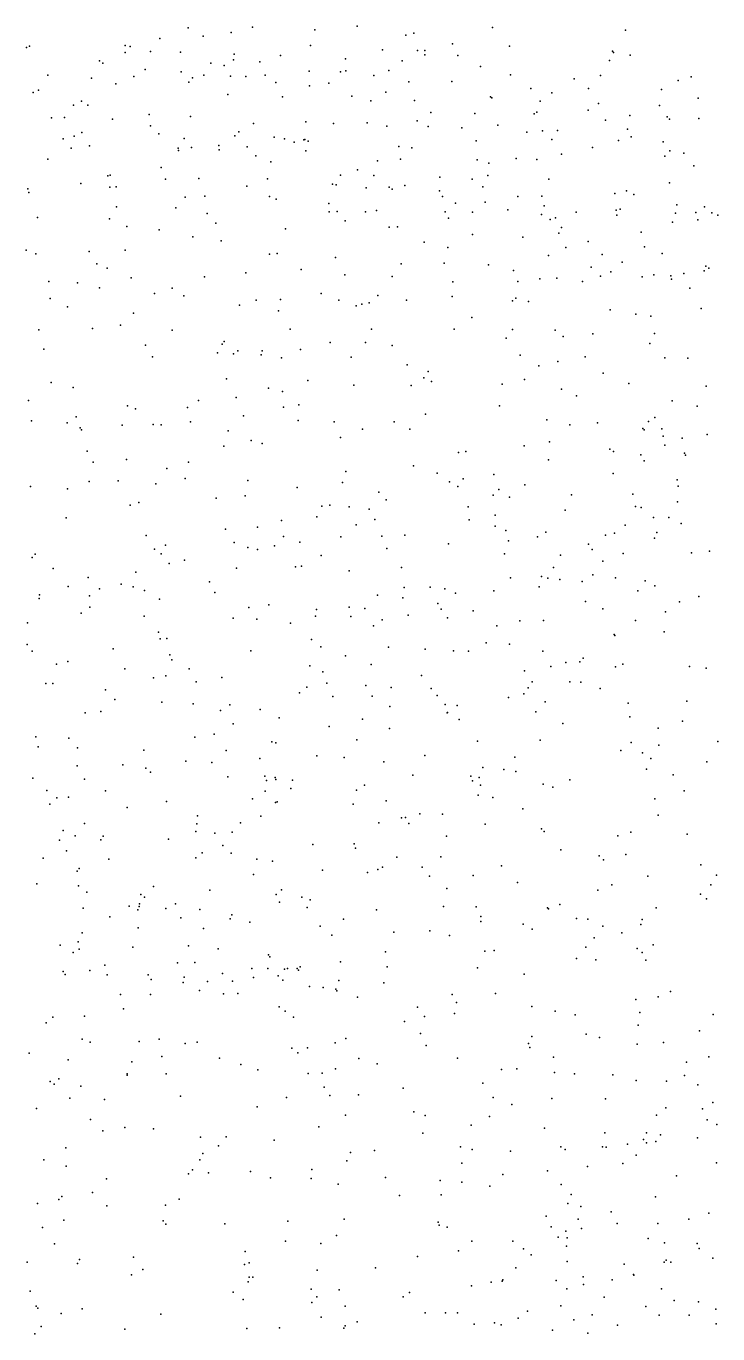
# Model space of a CAD drawing. Header units: metres. Extents: x -25 to 25, y -27.7 to 27.8.
# Drawn here: x -1.913 to -1.207, y -1.326 to 0.008 of the extents above; entities that cross this region are included whole.
import ezdxf

# ---------------------------------------------------------------- set-up
doc = ezdxf.new("R2010")
doc.units = ezdxf.units.M

msp = doc.modelspace()

# ---------------------------------------------------------------- linework, layer by layer
for p in [(-1.7478, 0.0065, -5.583), (-1.7037, 0.0016, -10.428), (-1.6819, 0.0071, -5.6726), (-1.6184, 0.0042, -9.3678), (-1.5751, 0.0081, -5.8499), (-1.5175, 0.0011, -11.9049), (-1.437, 0.0068, -10.2471), (-1.3012, 0.0041, 15.8879), (-1.9099, -0.0123, -5.4456), (-1.8122, -0.0118, -10.5203), (-1.8069, -0.0125, 14.1724), (-1.7768, -0.0046, 22.4774), (-1.7323, -0.002, -7.2201), (-1.6227, -0.0118, -6.3851), (-1.5255, -0.001, 16.1789), (-1.4777, -0.01, 8.8941), (-1.4197, -0.0122, 22.5937), (-1.913, -0.0137, -7.3415), (-1.8122, -0.0188, 4.3816), (-1.7861, -0.0177, -22.8676), (-1.7556, -0.0184, 14.5378), (-1.7016, -0.0261, 16.3026), (-1.7008, -0.0204, 14.6273), (-1.6534, -0.0218, 15.2439), (-1.587, -0.0252, -5.6831), (-1.5494, -0.016, 9.8146), (-1.5136, -0.0167, 22.5595), (-1.506, -0.0167, -6.1333), (-1.506, -0.0213, -5.8228), (-1.4724, -0.0219, -5.9871), (-1.3146, -0.0175, 9.6363), (-1.3136, -0.0189, -21.3418), (-1.2966, -0.0215, 15.1013), (-1.8382, -0.0274, -7.2165), (-1.8349, -0.0296, 14.3478), (-1.7916, -0.0363, 16.3467), (-1.7549, -0.0385, 8.8022), (-1.7245, -0.0297, -26.6049), (-1.711, -0.0319, -6.5962), (-1.6745, -0.0283, -5.5721), (-1.6242, -0.0379, -6.4739), (-1.5921, -0.0385, 14.7569), (-1.5868, -0.0376, 16.2428), (-1.5429, -0.0372, -9.3791), (-1.5291, -0.0272, 13.9121), (-1.4492, -0.033, -6.0566), (-1.3177, -0.0269, 22.6296), (-1.891, -0.0419, 8.806), (-1.8465, -0.045, -6.7822), (-1.8217, -0.0508, -11.5911), (-1.8031, -0.0432, 14.4458), (-1.7472, -0.0492, 13.4594), (-1.7434, -0.0445, -5.5097), (-1.7318, -0.0418, -9.4278), (-1.7044, -0.0429, 19.428), (-1.689, -0.0432, 28.5177), (-1.6692, -0.042, 22.4958), (-1.6582, -0.0495, -7.127), (-1.6238, -0.0529, -11.8311), (-1.6041, -0.0502, 13.9385), (-1.5583, -0.0423, -13.204), (-1.5226, -0.0487, -6.3308), (-1.4787, -0.0484, -7.0774), (-1.4187, -0.0415, 28.5341), (-1.3537, -0.0458, -9.3822), (-1.3269, -0.0423, -10.1917), (-1.2473, -0.0474, -10.1686), (-1.2341, -0.0435, -12.0714), (-1.9059, -0.0596, -11.4364), (-1.9006, -0.0571, -7.286), (-1.7074, -0.0617, -10.3916), (-1.6514, -0.064, 14.702), (-1.5807, -0.0632, -10.312), (-1.5459, -0.0592, -5.6237), (-1.4391, -0.0639, -6.2569), (-1.4378, -0.0649, 19.3088), (-1.398, -0.0555, -11.9909), (-1.3763, -0.0598, -6.0267), (-1.3391, -0.0556, -7.0206), (-1.2644, -0.0564, -7.0019), (-1.227, -0.0655, 22.7176), (-1.8649, -0.0726, -6.8528), (-1.8566, -0.0686, 19.4952), (-1.8503, -0.0725, 14.2527), (-1.5613, -0.0682, -6.4635), (-1.5167, -0.0677, 14.8365), (-1.3919, -0.0798, -5.7695), (-1.3884, -0.0683, -5.8604), (-1.3393, -0.0776, 28.537), (-1.3287, -0.0708, -27.3738), (-1.2666, -0.0729, 15.8899), (-1.8872, -0.0853, 16.3947), (-1.8741, -0.0852, -9.4823), (-1.8249, -0.0867, -5.3921), (-1.7875, -0.0822, -7.155), (-1.7453, -0.084, -11.7019), (-1.681, -0.0914, 13.9852), (-1.6277, -0.0897, 8.8078), (-1.5994, -0.0914, 13.9176), (-1.5651, -0.0907, -11.8953), (-1.514, -0.0886, -10.2701), (-1.5001, -0.0801, 13.8519), (-1.4551, -0.0809, -6.3406), (-1.4317, -0.0931, -10.228), (-1.3946, -0.0813, 16.0918), (-1.3217, -0.0878, 15.9843), (-1.2968, -0.0831, 13.6494), (-1.2588, -0.0846, 8.9911), (-1.2564, -0.0867, 15.153), (-1.2263, -0.0863, 15.8155), (-1.8642, -0.104, -11.5659), (-1.8565, -0.1004, -10.5051), (-1.7861, -0.0937, -13.1572), (-1.7778, -0.1017, -10.4296), (-1.7517, -0.1065, 14.0285), (-1.7001, -0.1039, 16.3418), (-1.696, -0.0996, 9.9101), (-1.6601, -0.1053, -21.4258), (-1.5449, -0.0941, -7.044), (-1.5028, -0.0944, 28.5383), (-1.4684, -0.0956, -11.9653), (-1.4019, -0.1, -7.0097), (-1.3861, -0.0987, 15.0839), (-1.3708, -0.0985, 8.9175), (-1.2992, -0.0971, -6.0856), (-1.2953, -0.1047, -5.8736), (-1.8754, -0.1068, 13.2028), (-1.8671, -0.1164, -6.9298), (-1.8486, -0.1141, 15.3883), (-1.7578, -0.1164, -5.3955), (-1.7577, -0.1187, 22.4654), (-1.7442, -0.1158, -6.8086), (-1.7165, -0.1137, -7.1034), (-1.7161, -0.1181, -9.4775), (-1.6875, -0.1149, -5.4387), (-1.6493, -0.1069, -26.9464), (-1.6394, -0.1102, -7.0819), (-1.6296, -0.1079, -5.4811), (-1.6288, -0.1077, -6.9808), (-1.6275, -0.1193, 4.9204), (-1.6251, -0.1093, -9.4343), (-1.5327, -0.1148, -6.5192), (-1.5193, -0.1162, -5.5246), (-1.4536, -0.109, 9.6134), (-1.3763, -0.1077, 22.6282), (-1.335, -0.1156, -6.9732), (-1.3084, -0.1087, -17.5329), (-1.2626, -0.1099, -5.9537), (-1.2558, -0.1191, -6.9547), (-1.891, -0.1275, 14.3586), (-1.6786, -0.1244, -6.9336), (-1.6632, -0.1303, -6.7339), (-1.5546, -0.1294, -9.4267), (-1.5309, -0.1275, 16.2411), (-1.4525, -0.1282, -6.4649), (-1.4407, -0.1318, 8.8746), (-1.4127, -0.1269, -9.409), (-1.3919, -0.1279, -5.6219), (-1.3665, -0.1224, -6.3363), (-1.261, -0.1246, -6.2114), (-1.2415, -0.1216, 13.5529), (-1.8299, -0.1446, -10.4521), (-1.8274, -0.1441, -9.519), (-1.7754, -0.1362, 4.8559), (-1.5921, -0.1441, 28.5408), (-1.5748, -0.1384, -6.6311), (-1.5581, -0.1444, -27.1537), (-1.4907, -0.146, 13.7816), (-1.4418, -0.1443, -5.5363), (-1.2313, -0.1344, 15.0229), (-1.9115, -0.1579, -5.2723), (-1.8573, -0.1526, -7.0333), (-1.8278, -0.1563, 14.0438), (-1.8212, -0.1559, 28.5658), (-1.771, -0.1481, -6.9032), (-1.7369, -0.1473, -6.9925), (-1.688, -0.1553, -5.3743), (-1.6669, -0.1478, 14.386), (-1.6004, -0.153, 14.789), (-1.5968, -0.154, 22.5242), (-1.5659, -0.1568, 14.2557), (-1.5426, -0.1562, -11.9377), (-1.5394, -0.1584, -5.4346), (-1.5266, -0.1544, -6.9785), (-1.4912, -0.1601, 22.5783), (-1.4579, -0.148, 13.7241), (-1.4468, -0.1559, 13.9024), (-1.3796, -0.1481, -6.4277), (-1.3001, -0.1599, -5.6333), (-1.2562, -0.1519, -5.7359), (-1.9104, -0.1617, 8.7809), (-1.7509, -0.1665, 14.6423), (-1.7306, -0.1653, -11.7664), (-1.6646, -0.1657, 8.7938), (-1.6579, -0.1685, -6.8769), (-1.6042, -0.1728, 16.2927), (-1.4881, -0.1659, 13.5626), (-1.4747, -0.1727, -6.9262), (-1.4444, -0.1716, -6.5659), (-1.411, -0.1658, 28.5509), (-1.3867, -0.1653, -12.0212), (-1.3121, -0.1626, -9.412), (-1.2926, -0.1637, 8.9599), (-1.821, -0.1764, 22.445), (-1.7605, -0.1772, 16.3883), (-1.7282, -0.1831, -9.5179), (-1.6039, -0.1815, -10.2818), (-1.5957, -0.181, -6.8257), (-1.5668, -0.1815, -6.8986), (-1.5554, -0.18, -6.7491), (-1.4853, -0.1815, -6.6432), (-1.4576, -0.1818, -5.4291), (-1.4213, -0.1794, 13.6858), (-1.387, -0.1841, -5.468), (-1.3841, -0.1751, -6.5194), (-1.3516, -0.1818, 13.6222), (-1.3107, -0.1797, 15.0909), (-1.3099, -0.1847, -6.486), (-1.3067, -0.1787, -6.9079), (-1.2503, -0.1828, 28.5458), (-1.2488, -0.1741, 15.1803), (-1.2294, -0.1821, 15.8363), (-1.2205, -0.1763, -6.3907), (-1.213, -0.1824, 15.2795), (-1.2069, -0.1848, 22.8121), (-1.9015, -0.1872, 14.7009), (-1.8281, -0.1885, 14.5673), (-1.8105, -0.1964, -10.3927), (-1.7774, -0.1999, -5.2865), (-1.7196, -0.1928, -10.3313), (-1.6484, -0.1988, 15.2593), (-1.5875, -0.1906, 19.5108), (-1.5424, -0.197, -5.3452), (-1.534, -0.1967, -9.4461), (-1.4821, -0.188, -11.9785), (-1.378, -0.1891, 22.6702), (-1.3726, -0.1874, 8.9064), (-1.3665, -0.1973, -6.585), (-1.2533, -0.1918, -5.5538), (-1.2272, -0.1894, -6.8875), (-1.7431, -0.207, 22.4698), (-1.7141, -0.211, 28.5432), (-1.5069, -0.2125, 14.8772), (-1.4574, -0.2044, -6.7411), (-1.4061, -0.2074, 16.1202), (-1.3692, -0.2031, 9.4564), (-1.3393, -0.2115, -5.406), (-1.2852, -0.2021, -5.4917), (-1.9132, -0.2205, 28.6022), (-1.9033, -0.2241, -11.6052), (-1.8487, -0.2218, 13.9748), (-1.8121, -0.2206, -11.6976), (-1.6647, -0.2247, -5.2786), (-1.6569, -0.224, -9.5046), (-1.4825, -0.2177, 15.1488), (-1.3798, -0.2258, 15.006), (-1.362, -0.2177, -6.7783), (-1.325, -0.225, -6.7033), (-1.2817, -0.2172, 4.9871), (-1.2638, -0.2239, -6.7947), (-1.8409, -0.2343, 9.999), (-1.8305, -0.239, 14.8285), (-1.6325, -0.2402, 13.8035), (-1.5974, -0.228, -11.917), (-1.5301, -0.2346, 13.7335), (-1.4862, -0.2338, -5.2966), (-1.441, -0.2356, 22.6389), (-1.3361, -0.2379, 16.0282), (-1.3045, -0.2328, -9.4179), (-1.2193, -0.2367, -6.6771), (-1.2162, -0.239, -5.449), (-1.8899, -0.2526, 16.4228), (-1.806, -0.2487, 8.7713), (-1.7311, -0.2477, -5.2298), (-1.6889, -0.2435, -11.8449), (-1.5878, -0.2457, 13.3057), (-1.5396, -0.2475, 22.5727), (-1.4775, -0.2529, -9.4445), (-1.4155, -0.2412, -21.2673), (-1.4112, -0.2524, -5.2902), (-1.3886, -0.2496, 19.4163), (-1.3713, -0.2491, -10.1791), (-1.345, -0.2526, 14.0475), (-1.3267, -0.2469, 13.5411), (-1.3161, -0.2426, 22.7428), (-1.2841, -0.2476, 15.944), (-1.2722, -0.2456, 19.2971), (-1.2548, -0.2466, 13.4681), (-1.2543, -0.2502, -10.1429), (-1.2415, -0.2442, -12.1068), (-1.2208, -0.2415, -13.6452), (-1.8608, -0.2539, -10.3918), (-1.8382, -0.259, -9.5607), (-1.7823, -0.2648, 14.6578), (-1.7641, -0.2593, 13.1263), (-1.6119, -0.2648, 28.5345), (-1.554, -0.2668, -17.3405), (-1.2355, -0.2594, 15.2253), (-1.8888, -0.2698, -5.1836), (-1.871, -0.2784, -11.6696), (-1.7521, -0.2672, 13.856), (-1.6953, -0.2766, -13.2864), (-1.6782, -0.2716, -10.2608), (-1.6536, -0.2709, 14.7516), (-1.5938, -0.2717, 8.7985), (-1.5762, -0.2774, -9.4917), (-1.5706, -0.2755, -17.0294), (-1.5629, -0.2742, 16.2829), (-1.5247, -0.2715, -5.2132), (-1.4782, -0.2678, 28.541), (-1.4165, -0.2722, 13.5977), (-1.4133, -0.2694, -12.0307), (-1.4001, -0.273, 14.3112), (-1.224, -0.2799, 15.8319), (-1.8037, -0.2847, 28.559), (-1.6556, -0.2823, -5.1871), (-1.4581, -0.2893, 13.3854), (-1.3169, -0.2814, 15.0793), (-1.2906, -0.2857, 15.142), (-1.2755, -0.2878, -5.2861), (-1.9001, -0.3017, 14.5511), (-1.8456, -0.3006, 12.9839), (-1.8167, -0.2972, 16.4181), (-1.7641, -0.3023, -10.2877), (-1.6435, -0.3012, 13.7414), (-1.5607, -0.301, -10.2034), (-1.4761, -0.301, 16.2053), (-1.4165, -0.3013, -9.4402), (-1.3731, -0.3021, -27.53), (-1.3346, -0.3058, -9.4276), (-1.2715, -0.3055, 28.5308), (-1.7912, -0.3176, -5.1288), (-1.7129, -0.3165, -22.7725), (-1.7111, -0.3138, 28.5333), (-1.6026, -0.3147, 9.4909), (-1.5668, -0.3147, -11.9581), (-1.5394, -0.3179, 14.8755), (-1.4231, -0.3104, 4.9806), (-1.3649, -0.3086, 28.5333), (-1.2765, -0.3159, 22.8424), (-1.8953, -0.3214, -21.3133), (-1.7843, -0.3295, 13.8006), (-1.7178, -0.3252, -11.8525), (-1.7014, -0.3262, 14.7628), (-1.6971, -0.3232, -5.1223), (-1.6733, -0.3273, 8.7849), (-1.6723, -0.3233, -27.1999), (-1.6524, -0.3304, -10.2199), (-1.6332, -0.3219, -11.9133), (-1.5814, -0.3297, -5.1143), (-1.4087, -0.3278, 13.5343), (-1.3424, -0.3293, 16.0373), (-1.2611, -0.3303, -10.1157), (-1.2375, -0.3306, 8.994), (-1.5243, -0.3376, -13.4349), (-1.5026, -0.3443, 22.6283), (-1.3896, -0.3384, 8.8935), (-1.3702, -0.334, -5.1594), (-1.324, -0.346, 13.4712), (-1.8878, -0.3555, 22.4681), (-1.7085, -0.3519, 14.9579), (-1.6256, -0.3534, 16.3166), (-1.5785, -0.3583, 8.8085), (-1.5201, -0.3585, 19.6038), (-1.507, -0.3509, -9.4904), (-1.4994, -0.3544, 13.5839), (-1.4271, -0.3573, 14.9978), (-1.4045, -0.3524, -12.057), (-1.2979, -0.3567, -5.1538), (-1.2188, -0.3594, 13.9898), (-1.8651, -0.3608, 28.5764), (-1.6986, -0.3707, 13.6998), (-1.6658, -0.3613, 22.5335), (-1.6515, -0.3646, -5.0715), (-1.3665, -0.3622, -10.1341), (-1.3513, -0.3693, 22.7774), (-1.9108, -0.3738, -10.3508), (-1.8096, -0.3793, 9.9171), (-1.8014, -0.3825, 15.0898), (-1.7483, -0.3812, -10.2301), (-1.7372, -0.3739, -5.0649), (-1.6504, -0.3807, 4.9557), (-1.6347, -0.3784, 15.1921), (-1.43, -0.3793, 16.1385), (-1.2535, -0.3741, -9.4257), (-1.228, -0.3796, 15.3582), (-1.9078, -0.3947, -5.0644), (-1.8713, -0.3967, 16.4078), (-1.8622, -0.3905, 10.0748), (-1.815, -0.399, 22.5029), (-1.7834, -0.3985, 13.7155), (-1.7752, -0.3986, 15.2921), (-1.7454, -0.3956, 16.3851), (-1.6914, -0.3896, 19.7108), (-1.6355, -0.3944, 28.5178), (-1.5986, -0.3957, 14.8641), (-1.5375, -0.3957, -16.8248), (-1.5054, -0.3879, -5.0389), (-1.3814, -0.3935, 15.0809), (-1.3581, -0.3986, -5.0637), (-1.3297, -0.3967, 14.4993), (-1.2777, -0.3952, 15.2422), (-1.2713, -0.3913, 19.4125), (-1.8579, -0.4019, 10.3046), (-1.8567, -0.4037, -9.5946), (-1.7069, -0.4048, 8.7898), (-1.5922, -0.4117, -11.9575), (-1.5697, -0.4032, -9.521), (-1.5214, -0.4033, 14.9374), (-1.2836, -0.4026, 14.3505), (-1.2823, -0.404, 15.8871), (-1.264, -0.4027, -5.1105), (-1.2626, -0.4103, -12.1347), (-1.2432, -0.4123, 15.7673), (-1.2179, -0.4087, 15.4692), (-1.8509, -0.4257, -11.7767), (-1.7112, -0.4206, -11.8784), (-1.6835, -0.4149, -5.0144), (-1.6723, -0.4179, -9.5578), (-1.4644, -0.4259, 28.5067), (-1.4048, -0.4203, -5.0159), (-1.3789, -0.4161, -9.4447), (-1.3171, -0.4236, 13.436), (-1.3134, -0.4258, 8.9727), (-1.261, -0.4196, 13.4792), (-1.8449, -0.4369, 12.811), (-1.8108, -0.434, 14.7179), (-1.7475, -0.4368, 13.6367), (-1.4716, -0.4271, -9.4806), (-1.3798, -0.4343, 28.4986), (-1.2857, -0.4292, -10.0831), (-1.2822, -0.4355, -5.0462), (-1.2408, -0.4278, -14.3623), (-1.2401, -0.4298, 9.1981), (-1.7696, -0.4433, -4.9984), (-1.7508, -0.4534, -9.5848), (-1.5868, -0.4463, 13.5508), (-1.5178, -0.4405, -12.009), (-1.4936, -0.4481, 13.4823), (-1.4356, -0.4495, 9.3202), (-1.3138, -0.4483, -14.0956), (-1.9089, -0.4616, -9.5998), (-1.8709, -0.4639, -5.0178), (-1.8488, -0.4566, -10.2767), (-1.8193, -0.4559, 8.7899), (-1.7808, -0.4589, -11.8444), (-1.6869, -0.4556, 28.4866), (-1.6366, -0.4627, 22.6048), (-1.5903, -0.4577, 16.2715), (-1.4808, -0.4568, -4.9364), (-1.4723, -0.4618, 22.7189), (-1.4668, -0.4539, 8.8767), (-1.4305, -0.4646, 15.0637), (-1.404, -0.46, -4.9507), (-1.2484, -0.4548, 28.4822), (-1.2476, -0.4613, 13.395), (-1.7983, -0.478, 13.5826), (-1.719, -0.4736, -10.1928), (-1.6895, -0.4711, 9.8469), (-1.5531, -0.4676, -4.9196), (-1.5457, -0.4753, 8.8402), (-1.4364, -0.4705, -10.1193), (-1.4197, -0.4727, 22.7668), (-1.3565, -0.4703, 15.1635), (-1.2938, -0.4694, -4.9797), (-1.2482, -0.4774, -10.0265), (-1.8724, -0.4936, 28.5291), (-1.8071, -0.4808, 16.3815), (-1.6165, -0.4928, -9.5394), (-1.6112, -0.4817, -27.3789), (-1.603, -0.4806, 9.5863), (-1.5832, -0.4825, -11.972), (-1.5631, -0.4847, 14.9335), (-1.462, -0.4826, -12.0435), (-1.4343, -0.4911, 16.1164), (-1.3629, -0.4859, 16.0034), (-1.291, -0.482, 22.6495), (-1.2851, -0.483, 15.8348), (-1.2727, -0.4934, 14.6398), (-1.257, -0.4934, 15.4017), (-1.7096, -0.5051, 10.8612), (-1.6771, -0.5031, 10.352), (-1.6526, -0.4965, -4.9062), (-1.5762, -0.5009, -10.1444), (-1.5572, -0.4952, 22.6768), (-1.461, -0.4958, -16.5959), (-1.4342, -0.5023, 5.0226), (-1.4235, -0.5067, 22.8137), (-1.3017, -0.501, -9.4219), (-1.2442, -0.4994, 15.6605), (-1.7906, -0.5116, 28.4977), (-1.7007, -0.5189, -11.9144), (-1.6505, -0.5128, -10.1627), (-1.6339, -0.5186, 28.4516), (-1.5918, -0.5129, 13.4671), (-1.55, -0.5122, 22.8478), (-1.5266, -0.5115, 13.1366), (-1.4821, -0.5201, -9.4855), (-1.4208, -0.5173, -4.8807), (-1.3909, -0.5131, -12.0902), (-1.3824, -0.5082, -20.9026), (-1.339, -0.5204, -4.891), (-1.3216, -0.5114, -12.1315), (-1.3124, -0.5094, 14.9933), (-1.2716, -0.5145, -4.9294), (-1.2691, -0.5087, 23.0399), (-1.9041, -0.5306, -4.9755), (-1.782, -0.5258, -4.9129), (-1.7754, -0.5304, 13.4994), (-1.7708, -0.5215, -9.5876), (-1.6867, -0.5238, -22.6854), (-1.677, -0.5261, -9.5609), (-1.6595, -0.5223, 10.1956), (-1.6118, -0.5321, -4.8598), (-1.545, -0.5249, 22.6502), (-1.4248, -0.5303, 15.1179), (-1.3676, -0.5317, -9.439), (-1.3352, -0.5261, 15.2556), (-1.3036, -0.5299, 23.0342), (-1.2337, -0.5294, 9.0591), (-1.2156, -0.5276, -12.1637), (-1.907, -0.5341, 22.6717), (-1.8856, -0.5452, 14.705), (-1.7673, -0.5401, -11.8815), (-1.7514, -0.5368, 11.0142), (-1.6985, -0.5451, 22.9323), (-1.638, -0.5436, 22.6521), (-1.6319, -0.5431, 9.9986), (-1.5299, -0.5444, -12.0156), (-1.3746, -0.5443, 22.9112), (-1.3243, -0.5379, -27.6648), (-1.8498, -0.5547, -9.5946), (-1.8012, -0.549, 22.5988), (-1.7259, -0.5589, -10.1675), (-1.5832, -0.5478, 5.0011), (-1.4187, -0.555, 16.0514), (-1.3871, -0.5534, 19.638), (-1.3804, -0.5553, 13.2164), (-1.3683, -0.5565, 28.4331), (-1.3455, -0.5585, -10.045), (-1.3346, -0.5519, 13.3998), (-1.3114, -0.5548, 15.7903), (-1.281, -0.5581, 9.0507), (-1.8995, -0.5721, -10.2751), (-1.8704, -0.5637, 13.4748), (-1.8486, -0.5734, -4.9005), (-1.8383, -0.5662, 8.8299), (-1.8161, -0.5613, -10.2202), (-1.804, -0.5641, 14.7845), (-1.7925, -0.5679, 22.5709), (-1.7206, -0.5699, -4.8428), (-1.5544, -0.5726, 16.1887), (-1.5273, -0.5646, 23.0541), (-1.5005, -0.5645, 22.777), (-1.4857, -0.5661, -4.8163), (-1.4749, -0.5706, 8.932), (-1.4355, -0.568, -10.0878), (-1.3893, -0.5642, 15.9727), (-1.2886, -0.5682, 15.5336), (-1.2714, -0.5632, 19.5262), (-1.2263, -0.5738, 5.101), (-1.8999, -0.5761, 22.3809), (-1.8482, -0.5849, 28.4813), (-1.777, -0.5767, 16.3296), (-1.6859, -0.5853, -11.942), (-1.6655, -0.5824, 16.261), (-1.6167, -0.5871, 8.8743), (-1.5833, -0.5848, -9.5286), (-1.5675, -0.5861, 14.987), (-1.5286, -0.5754, -10.111), (-1.4929, -0.581, -14.2774), (-1.4893, -0.587, 13.4311), (-1.3421, -0.5791, -4.8267), (-1.3242, -0.5865, -12.1403), (-1.2462, -0.5793, 28.4144), (-1.8569, -0.591, 12.5497), (-1.7927, -0.5939, -4.8526), (-1.7017, -0.5962, 14.8778), (-1.6776, -0.5969, -9.5586), (-1.6177, -0.5939, -10.131), (-1.5816, -0.5942, 10.6667), (-1.5498, -0.5978, -13.9785), (-1.5231, -0.5929, 28.4163), (-1.483, -0.5958, -12.0461), (-1.4568, -0.5887, 9.4373), (-1.4091, -0.5989, -9.4475), (-1.3849, -0.5983, -12.1042), (-1.291, -0.5986, -9.9861), (-1.2602, -0.5896, 23.1546), (-1.9119, -0.6007, 22.6094), (-1.778, -0.6104, 28.4354), (-1.6431, -0.6011, -4.8021), (-1.5586, -0.6038, -4.7827), (-1.4326, -0.604, 15.1736), (-1.3127, -0.6127, 15.6215), (-1.312, -0.6138, 9.1776), (-1.2618, -0.61, -4.8434), (-1.9121, -0.6228, -9.5926), (-1.8243, -0.6272, -11.8528), (-1.7765, -0.6171, 22.6532), (-1.7696, -0.6169, 22.2879), (-1.6219, -0.6178, 19.8507), (-1.6122, -0.6254, -11.9784), (-1.5431, -0.6258, 8.9286), (-1.4434, -0.6213, 10.3926), (-1.4196, -0.6226, -4.7837), (-1.9069, -0.6297, -11.7926), (-1.8707, -0.6404, -4.8662), (-1.7666, -0.6336, -20.9167), (-1.7646, -0.6384, -10.1734), (-1.6837, -0.6293, 22.6891), (-1.587, -0.6346, 13.0152), (-1.5056, -0.6278, 15.1008), (-1.4767, -0.6295, 16.0582), (-1.4614, -0.6298, -22.6434), (-1.3857, -0.6298, 22.3046), (-1.3445, -0.637, 15.7233), (-1.8822, -0.6429, 16.3091), (-1.8125, -0.6477, 11.1937), (-1.7467, -0.6477, -9.5741), (-1.6235, -0.6447, 22.75), (-1.6102, -0.6508, -9.5227), (-1.5609, -0.6434, 13.4128), (-1.4044, -0.6499, 15.8968), (-1.3776, -0.6454, 9.8241), (-1.3622, -0.6414, 23.0439), (-1.3478, -0.6406, 10.1869), (-1.3113, -0.6457, -4.7911), (-1.3038, -0.6431, -9.4013), (-1.236, -0.6453, 23.233), (-1.219, -0.6472, -9.3686), (-1.8932, -0.6628, -10.2628), (-1.8859, -0.6627, 21.847), (-1.7833, -0.6571, 4.9921), (-1.7706, -0.6548, 14.8538), (-1.7397, -0.6609, 28.3705), (-1.7135, -0.6566, 16.2412), (-1.6266, -0.6665, 8.9297), (-1.6061, -0.6624, 16.1544), (-1.5662, -0.6647, 10.8092), (-1.5406, -0.6668, 28.3495), (-1.5095, -0.6547, 22.8689), (-1.4006, -0.6672, -10.0432), (-1.3965, -0.661, 9.0526), (-1.358, -0.6611, 15.4205), (-1.3468, -0.6613, 15.5534), (-1.8321, -0.6691, 22.693), (-1.8226, -0.6789, 23.3146), (-1.634, -0.6721, -10.1293), (-1.6002, -0.6759, 15.0212), (-1.5598, -0.6758, -17.1042), (-1.4995, -0.6678, 23.2749), (-1.4936, -0.6749, -9.4704), (-1.4208, -0.6769, 28.3425), (-1.4051, -0.6731, 15.3187), (-1.327, -0.6679, 23.1463), (-1.8529, -0.6927, 20.1449), (-1.8368, -0.6912, 8.9059), (-1.7745, -0.6819, -13.8489), (-1.7425, -0.6835, 12.694), (-1.7146, -0.6904, 22.7446), (-1.7053, -0.6844, -4.7656), (-1.6744, -0.6892, 12.8607), (-1.5417, -0.6862, 16.0872), (-1.4852, -0.684, 13.4042), (-1.4833, -0.6926, -10.0828), (-1.4828, -0.6924, 15.9893), (-1.4732, -0.6853, -27.5729), (-1.3929, -0.6917, 15.808), (-1.3833, -0.6816, -12.1037), (-1.2986, -0.6827, -12.1479), (-1.2387, -0.6808, 28.3283), (-1.7019, -0.7038, 13.3683), (-1.6549, -0.6977, 22.0836), (-1.6038, -0.7066, -16.3982), (-1.5699, -0.6991, -10.1091), (-1.471, -0.6995, -4.7266), (-1.3653, -0.7037, -9.4138), (-1.2969, -0.6968, 9.5443), (-1.2429, -0.7011, 22.2123), (-1.9034, -0.7172, 28.3778), (-1.8695, -0.7186, 14.8147), (-1.7411, -0.7174, -10.1535), (-1.7213, -0.7145, -11.9267), (-1.5754, -0.7202, 22.8928), (-1.5422, -0.7086, 15.1256), (-1.3884, -0.7205, 15.4795), (-1.2678, -0.7083, 10.3966), (-1.9009, -0.7274, 10.268), (-1.8608, -0.7284, 12.4113), (-1.793, -0.7307, 28.3085), (-1.709, -0.731, 14.9467), (-1.6622, -0.7223, -14.3257), (-1.6582, -0.7232, 28.2579), (-1.4522, -0.7216, 10.6754), (-1.3061, -0.7312, 9.1671), (-1.2954, -0.7228, -4.7517), (-1.2837, -0.7335, 19.6225), (-1.2672, -0.7258, 9.2916), (-1.207, -0.722, -9.3357), (-1.8612, -0.7468, -10.2343), (-1.8144, -0.7456, -9.5621), (-1.7502, -0.7419, 8.9396), (-1.7237, -0.7433, -22.6478), (-1.6746, -0.7394, 11.0854), (-1.6163, -0.7367, 8.9883), (-1.5884, -0.7384, -11.9888), (-1.5479, -0.7427, -9.4797), (-1.506, -0.7362, -12.0296), (-1.4143, -0.7378, 13.1311), (-1.2753, -0.7394, -9.9257), (-1.218, -0.7426, -9.8705), (-1.9064, -0.7594, 10.1628), (-1.8536, -0.7602, 22.7892), (-1.7909, -0.7491, 13.3305), (-1.7863, -0.7532, -11.8862), (-1.7073, -0.7579, 20.0984), (-1.6695, -0.7572, -16.7223), (-1.659, -0.7588, -4.7082), (-1.5182, -0.7563, -4.6797), (-1.4593, -0.7573, 22.0351), (-1.4507, -0.7588, 15.3682), (-1.4468, -0.7484, -10.0481), (-1.4255, -0.7505, -17.2561), (-1.4131, -0.7526, 15.6857), (-1.2797, -0.7503, 23.2625), (-1.2527, -0.7558, 23.3316), (-1.8922, -0.7719, 10.3397), (-1.832, -0.7723, 21.6384), (-1.6691, -0.7726, 5.0534), (-1.6677, -0.7617, -9.5219), (-1.6582, -0.7607, 22.8679), (-1.6429, -0.7699, 21.873), (-1.6411, -0.7612, 16.0998), (-1.576, -0.7717, -10.1038), (-1.5677, -0.7665, 23.4058), (-1.4573, -0.7622, 28.2406), (-1.4493, -0.7665, 23.0698), (-1.3852, -0.7656, -10.0034), (-1.3755, -0.7686, 13.3944), (-1.3582, -0.761, -4.7078), (-1.2413, -0.7723, -4.7508), (-1.889, -0.7858, -9.5603), (-1.8817, -0.7795, -14.0485), (-1.87, -0.7788, 13.2891), (-1.7698, -0.7831, 22.8476), (-1.6822, -0.7803, 28.1713), (-1.6587, -0.784, -11.9575), (-1.6569, -0.7836, 13.3787), (-1.5793, -0.7859, 9.0625), (-1.5455, -0.7825, -14.5155), (-1.4517, -0.7768, 15.7606), (-1.4367, -0.7791, 15.5456), (-1.2711, -0.7803, 9.2344), (-1.8099, -0.7893, 14.915), (-1.7382, -0.7979, -4.703), (-1.6734, -0.798, 21.6829), (-1.53, -0.7997, 15.2751), (-1.5257, -0.7995, 28.1777), (-1.5111, -0.7956, 9.1118), (-1.4881, -0.796, 15.8465), (-1.4059, -0.7907, 9.1754), (-1.2679, -0.7972, 28.2206), (-1.8753, -0.8127, 10.0346), (-1.8535, -0.8056, 20.4167), (-1.74, -0.8139, -9.5386), (-1.7388, -0.8059, 14.9873), (-1.6942, -0.805, -20.6986), (-1.5532, -0.8049, 12.9819), (-1.5226, -0.8055, -12.0188), (-1.4444, -0.8062, -12.0631), (-1.3869, -0.8109, 23.1956), (-1.3842, -0.8138, -16.3129), (-1.8791, -0.8226, 16.1523), (-1.8633, -0.8183, 5.0227), (-1.837, -0.8224, -10.2095), (-1.8344, -0.8185, 28.1588), (-1.7679, -0.8215, 16.1276), (-1.7205, -0.8154, 20.2692), (-1.7028, -0.8145, 9.0449), (-1.6203, -0.8269, 22.9873), (-1.5781, -0.8264, 13.401), (-1.484, -0.8184, 15.4267), (-1.3089, -0.8183, 21.9759), (-1.2956, -0.8145, -4.6994), (-1.2384, -0.8164, -9.868), (-1.8721, -0.8336, 9.0667), (-1.74, -0.8406, 13.3635), (-1.7334, -0.8355, -10.1385), (-1.7124, -0.8282, -11.9286), (-1.7037, -0.8358, 21.528), (-1.5768, -0.8307, -9.4675), (-1.5347, -0.8401, 23.0783), (-1.4899, -0.8395, 15.6342), (-1.3672, -0.8326, -4.6722), (-1.328, -0.8387, 23.2827), (-1.3009, -0.8373, -12.1369), (-1.8959, -0.8409, -14.2538), (-1.8589, -0.8515, 11.3363), (-1.8287, -0.8419, 10.1808), (-1.6777, -0.8421, 16.0271), (-1.6618, -0.8441, 23.5136), (-1.6105, -0.8532, -4.6571), (-1.5541, -0.8525, 15.8568), (-1.5493, -0.85, 15.3516), (-1.5089, -0.8501, 9.1828), (-1.4278, -0.8487, 9.2394), (-1.3236, -0.8425, 28.175), (-1.2244, -0.8479, 9.3385), (-1.9024, -0.8673, 28.084), (-1.8612, -0.8544, -4.7549), (-1.6809, -0.8575, 9.1213), (-1.5645, -0.8557, -10.0853), (-1.5014, -0.8593, 28.1181), (-1.4566, -0.8588, 13.4137), (-1.4114, -0.8658, -9.3986), (-1.2783, -0.8594, -22.3309), (-1.2082, -0.8583, 28.169), (-1.8598, -0.8692, -9.5304), (-1.8511, -0.8755, -11.8248), (-1.7961, -0.878, 20.5771), (-1.783, -0.87, -9.5242), (-1.7256, -0.8736, 28.0444), (-1.6579, -0.8779, -10.1099), (-1.6526, -0.8733, 15.1974), (-1.6318, -0.8806, 15.8956), (-1.4837, -0.8718, -12.0234), (-1.3294, -0.8737, 9.3528), (-1.3153, -0.8683, 19.7363), (-1.2246, -0.8776, -20.7042), (-1.214, -0.8681, 13.3056), (-1.8551, -0.8919, -10.2121), (-1.8081, -0.89, -4.72), (-1.7992, -0.8938, 13.3312), (-1.7977, -0.8902, 10.0036), (-1.7974, -0.8877, 15.0311), (-1.7922, -0.8809, 9.1389), (-1.7706, -0.8922, 16.0329), (-1.7608, -0.8876, -16.5615), (-1.7359, -0.8935, 15.1166), (-1.6545, -0.886, 23.039), (-1.6261, -0.8912, -9.4656), (-1.6233, -0.8835, 15.282), (-1.5554, -0.8936, 15.5497), (-1.4871, -0.8902, 23.1812), (-1.4536, -0.8907, 19.938), (-1.3807, -0.8918, -9.9734), (-1.3798, -0.8927, -12.0801), (-1.3681, -0.8884, 13.4174), (-1.2698, -0.8916, -9.8886), (-1.2184, -0.8824, -4.7242), (-1.8276, -0.901, 9.8665), (-1.7552, -0.9017, 10.2222), (-1.705, -0.903, -4.6683), (-1.7031, -0.8988, 12.5979), (-1.6847, -0.9063, 9.2007), (-1.589, -0.9033, 15.713), (-1.4489, -0.9004, -10.0124), (-1.4488, -0.9055, 23.5118), (-1.3513, -0.9026, -4.6571), (-1.3396, -0.9033, 21.6607), (-1.2841, -0.9034, -14.8018), (-1.8559, -0.917, 23.0039), (-1.7987, -0.9119, 10.3585), (-1.7321, -0.9128, 10.0668), (-1.613, -0.9103, -11.9619), (-1.6012, -0.9195, 9.3047), (-1.5377, -0.9165, -9.4346), (-1.501, -0.9152, 10.9657), (-1.4809, -0.92, 9.3772), (-1.4058, -0.9084, 23.2649), (-1.3965, -0.9135, 9.3935), (-1.3245, -0.9105, 10.7718), (-1.3051, -0.9172, -27.6863), (-1.2856, -0.9085, 13.4103), (-1.8786, -0.9298, 14.9977), (-1.86, -0.9262, 27.9501), (-1.8592, -0.9338, 9.3038), (-1.8043, -0.9319, 9.7518), (-1.7475, -0.9305, 15.9324), (-1.7171, -0.9335, 9.2981), (-1.3417, -0.9317, -9.3493), (-1.3331, -0.9224, 13.1894), (-1.2893, -0.9331, 9.4598), (-1.273, -0.9295, -9.3157), (-1.8651, -0.9372, 15.9854), (-1.7408, -0.9473, 15.1899), (-1.6657, -0.9397, 15.7667), (-1.6644, -0.9415, 23.1126), (-1.5922, -0.9468, 27.9751), (-1.5464, -0.9364, -4.6219), (-1.4447, -0.936, 5.1605), (-1.4352, -0.9351, 28.0663), (-1.3512, -0.9433, 23.3395), (-1.3316, -0.9447, 28.0824), (-1.2842, -0.9374, 3.2047), (-1.2805, -0.9451, 3.0436), (-1.8755, -0.9566, 23.669), (-1.8735, -0.9597, 23.0767), (-1.8483, -0.9557, 9.5136), (-1.833, -0.9501, 21.2986), (-1.8303, -0.96, 9.4232), (-1.7887, -0.9599, 9.5767), (-1.7587, -0.9479, -4.673), (-1.7127, -0.9586, 9.4036), (-1.6828, -0.9534, 9.8361), (-1.6665, -0.9537, -22.5508), (-1.6493, -0.9543, -4.6425), (-1.6465, -0.9536, 12.7689), (-1.6364, -0.9537, 15.579), (-1.6352, -0.9552, 20.541), (-1.6335, -0.9518, 5.1331), (-1.5447, -0.9517, 13.4263), (-1.4523, -0.9528, 9.5051), (-1.4048, -0.9595, -9.3713), (-1.7856, -0.9647, -10.1517), (-1.753, -0.9679, -14.4588), (-1.7519, -0.9624, 23.1064), (-1.7281, -0.9668, 9.6644), (-1.7026, -0.9665, -9.4692), (-1.6812, -0.9627, 27.91), (-1.6559, -0.9612, -11.9293), (-1.6511, -0.9656, 9.469), (-1.6237, -0.972, 13.4063), (-1.6098, -0.9728, -9.4392), (-1.5939, -0.9659, 23.1976), (-1.548, -0.9683, 12.972), (-1.8169, -0.9802, 15.8827), (-1.7862, -0.9802, -9.4851), (-1.7363, -0.976, 15.8138), (-1.7118, -0.9794, -10.1092), (-1.6971, -0.979, 10.1284), (-1.5971, -0.9747, 9.5394), (-1.5958, -0.9765, 21.2858), (-1.5748, -0.9828, 9.6274), (-1.4783, -0.9802, -9.9984), (-1.434, -0.9792, -4.6243), (-1.2908, -0.9853, -4.6575), (-1.2679, -0.9826, -9.8733), (-1.2554, -0.9771, 2.7897), (-1.8139, -0.9947, 13.3288), (-1.6549, -0.9926, 9.7365), (-1.6488, -0.9971, 10.0181), (-1.5135, -0.9931, -11.9935), (-1.4757, -0.9996, 27.9923), (-1.4737, -0.9884, 9.6056), (-1.3968, -0.9924, 13.4308), (-1.3729, -0.997, 21.3761), (-1.2866, -0.9985, -16.1709), (-1.2116, -1.0004, 23.4516), (-1.8926, -1.0089, -4.7412), (-1.8861, -1.0031, 11.4132), (-1.8535, -1.0021, 10.4832), (-1.6401, -1.0031, -10.0752), (-1.5268, -1.0076, 9.7042), (-1.5065, -1.0026, 23.2662), (-1.3525, -1.001, -20.5817), (-1.2884, -1.0113, 13.424), (-1.856, -1.0257, 15.8065), (-1.7775, -1.0256, 20.8118), (-1.5866, -1.0249, -17.0591), (-1.5106, -1.0198, -4.6061), (-1.3967, -1.0228, 23.6062), (-1.3415, -1.0207, 28.0317), (-1.3277, -1.0241, -17.2408), (-1.2255, -1.0172, 5.8063), (-1.9101, -1.0398, 15.157), (-1.8478, -1.0288, -11.7941), (-1.7977, -1.028, 15.7277), (-1.7507, -1.03, 27.8283), (-1.7385, -1.0288, 15.6136), (-1.6418, -1.0349, -9.4341), (-1.6357, -1.0395, 23.7048), (-1.6259, -1.0344, -11.9271), (-1.5976, -1.0294, 9.9095), (-1.5048, -1.0322, 13.435), (-1.4002, -1.0302, -9.9391), (-1.3989, -1.0343, 9.6794), (-1.2893, -1.0309, -12.089), (-1.2624, -1.0291, 3.7408), (-1.8704, -1.0469, 23.2184), (-1.8054, -1.0487, -4.6931), (-1.7748, -1.0434, 21.1149), (-1.7158, -1.0452, -9.4475), (-1.694, -1.0514, -10.0658), (-1.5734, -1.0453, -20.6051), (-1.5547, -1.0508, -11.9598), (-1.4726, -1.045, 9.7876), (-1.3746, -1.0439, 10.9049), (-1.2388, -1.0493, 21.4376), (-1.216, -1.0437, 5.6584), (-1.8799, -1.0662, 15.695), (-1.8102, -1.061, 10.4362), (-1.8099, -1.0623, 15.418), (-1.7701, -1.0612, -11.8309), (-1.6767, -1.0569, 10.1617), (-1.6253, -1.0608, -4.6294), (-1.611, -1.0604, 10.0793), (-1.5972, -1.0558, 11.1166), (-1.4277, -1.0567, 3.3808), (-1.4121, -1.0558, -9.3677), (-1.3737, -1.0598, 20.0663), (-1.3532, -1.0611, -4.6378), (-1.3143, -1.0622, 19.9129), (-1.2408, -1.0628, 5.9368), (-1.8885, -1.0688, 13.2824), (-1.8846, -1.0715, 15.2745), (-1.8572, -1.0737, 27.7745), (-1.6089, -1.0746, 21.0769), (-1.5281, -1.0758, 27.901), (-1.4469, -1.0705, -11.9978), (-1.2904, -1.068, -9.8684), (-1.2593, -1.0685, 5.7658), (-1.2274, -1.0724, 10.8022), (-1.8685, -1.0858, -16.4342), (-1.8333, -1.0871, -10.1304), (-1.7557, -1.084, 23.2691), (-1.6473, -1.0852, 23.283), (-1.6032, -1.0833, -9.9907), (-1.5737, -1.0826, -16.0959), (-1.4362, -1.0851, 20.4409), (-1.4174, -1.0924, -4.6332), (-1.3765, -1.0861, 5.1979), (-1.3216, -1.0866, 21.2508), (-1.2119, -1.0902, -9.7824), (-1.9026, -1.0966, 15.3871), (-1.8476, -1.1076, 23.2834), (-1.6772, -1.0949, 12.6839), (-1.587, -1.1033, 5.1788), (-1.5175, -1.1, -4.6178), (-1.5059, -1.1036, -9.9434), (-1.4402, -1.1047, 21.1135), (-1.2695, -1.1032, 5.6735), (-1.2599, -1.0956, 9.667), (-1.2225, -1.0967, 5.5517), (-1.835, -1.1191, -11.7697), (-1.8123, -1.1159, -9.4396), (-1.7833, -1.1171, 27.7529), (-1.6143, -1.1152, 27.8156), (-1.4587, -1.1134, 9.8988), (-1.3838, -1.1166, -9.8878), (-1.2177, -1.108, -9.2698), (-1.2078, -1.1128, -21.8887), (-1.7351, -1.1258, -10.0248), (-1.7088, -1.1253, 13.3977), (-1.6598, -1.1288, -9.9824), (-1.5083, -1.1216, 3.4962), (-1.3223, -1.1213, -9.3377), (-1.299, -1.1328, 5.9078), (-1.2828, -1.128, -12.0433), (-1.2799, -1.1212, 5.9803), (-1.2796, -1.1315, 23.4561), (-1.2703, -1.13, -4.682), (-1.2654, -1.1233, -9.8151), (-1.2278, -1.1262, 28.0409), (-1.8728, -1.1367, 27.7132), (-1.7327, -1.1425, -16.8667), (-1.7167, -1.1345, -11.8341), (-1.582, -1.1412, 10.1337), (-1.5575, -1.1392, -11.931), (-1.4697, -1.1357, -11.9692), (-1.4579, -1.1384, -9.899), (-1.4185, -1.14, 13.4433), (-1.3672, -1.1355, 27.9767), (-1.3628, -1.1383, 3.9107), (-1.3248, -1.1355, 9.7732), (-1.3209, -1.1358, -9.8617), (-1.2904, -1.1439, 5.6159), (-1.895, -1.1487, -10.134), (-1.8724, -1.1554, -4.7535), (-1.7433, -1.1589, 23.337), (-1.7358, -1.1487, -27.6185), (-1.6842, -1.1607, 27.7338), (-1.6214, -1.1587, -4.6446), (-1.5856, -1.1499, -9.9436), (-1.4682, -1.1522, 23.731), (-1.381, -1.1601, -9.3732), (-1.34, -1.1556, 2.7483), (-1.3039, -1.1525, 13.4393), (-1.2083, -1.1518, 5.447), (-1.8312, -1.1681, 11.3963), (-1.7473, -1.1632, -9.4284), (-1.7271, -1.162, 12.5466), (-1.6636, -1.1672, -22.3597), (-1.6221, -1.168, 13.4222), (-1.5946, -1.1735, -9.4103), (-1.5463, -1.1668, 23.3848), (-1.4904, -1.1699, 3.7778), (-1.4684, -1.1716, -9.3931), (-1.4263, -1.1637, 23.4167), (-1.367, -1.1739, -11.9964), (-1.2493, -1.165, 6.1522), (-1.8767, -1.1863, 13.2921), (-1.8453, -1.1821, -11.7338), (-1.5319, -1.1853, 27.8285), (-1.4895, -1.1845, -4.6359), (-1.4399, -1.1758, 27.9033), (-1.3568, -1.1843, 5.7805), (-1.2707, -1.1866, 5.4972), (-1.9016, -1.1935, -11.6863), (-1.8799, -1.1894, -16.2234), (-1.8307, -1.1956, -20.8099), (-1.7709, -1.1952, -9.9924), (-1.7571, -1.1888, 27.6953), (-1.36, -1.1934, 5.8596), (-1.3469, -1.1965, 5.9575), (-1.8747, -1.2105, 5.075), (-1.7732, -1.2112, 10.3957), (-1.7104, -1.2142, 5.1683), (-1.6459, -1.2114, 12.8821), (-1.5884, -1.2095, 10.1836), (-1.4925, -1.2124, 2.9912), (-1.3822, -1.2064, -21.7391), (-1.3497, -1.2094, 5.6249), (-1.3158, -1.202, 27.9741), (-1.3097, -1.2137, 23.4726), (-1.2681, -1.2137, 9.8087), (-1.2365, -1.2092, 5.394), (-1.2161, -1.2031, 6.2885), (-1.8966, -1.2178, 23.3928), (-1.7704, -1.2145, -4.7022), (-1.5963, -1.2262, -4.6511), (-1.4915, -1.2154, 11.0531), (-1.4834, -1.2176, -9.8697), (-1.3772, -1.2172, 9.9108), (-1.3701, -1.2277, -9.8195), (-1.3621, -1.2215, -14.9668), (-1.3461, -1.2188, 20.9463), (-1.8841, -1.2345, -4.7768), (-1.6483, -1.2319, -9.41), (-1.6124, -1.2341, -9.8985), (-1.4581, -1.2317, -11.9438), (-1.4161, -1.2319, -9.3847), (-1.4055, -1.2397, 5.7416), (-1.3615, -1.2369, 20.7071), (-1.3606, -1.2285, -4.6653), (-1.2782, -1.2292, -9.7777), (-1.2613, -1.2334, -27.6325), (-1.2282, -1.2341, -4.7229), (-1.226, -1.2393, 21.0596), (-1.9121, -1.2534, 27.6322), (-1.8587, -1.2504, 10.4815), (-1.8036, -1.248, 27.6482), (-1.6895, -1.2424, 3.4309), (-1.6854, -1.254, 3.5932), (-1.5137, -1.2475, 10.1), (-1.4716, -1.2418, 27.853), (-1.3974, -1.2459, 13.2056), (-1.3607, -1.2527, 5.5318), (-1.2618, -1.2534, 2.5077), (-1.2597, -1.2511, 20.1277), (-1.2548, -1.2534, -15.6736), (-1.2122, -1.2492, 6.386), (-1.8609, -1.2546, -10.0152), (-1.8057, -1.2662, -4.7448), (-1.794, -1.2608, -9.4153), (-1.6901, -1.2557, -4.6907), (-1.6162, -1.2615, 27.7153), (-1.5566, -1.2591, 13.0462), (-1.4132, -1.2591, 5.6517), (-1.3024, -1.2553, -11.992), (-1.2929, -1.2659, 6.3265), (-1.2928, -1.2664, 9.8734), (-1.6864, -1.2732, -9.8916), (-1.6855, -1.2684, 27.6577), (-1.6816, -1.2685, 23.4175), (-1.622, -1.2807, 13.4038), (-1.4583, -1.2773, 23.4469), (-1.4384, -1.2738, -17.0974), (-1.4273, -1.2726, 10.0191), (-1.4264, -1.2714, -4.6775), (-1.3719, -1.272, 6.1382), (-1.361, -1.2806, 27.9005), (-1.3444, -1.2681, 13.4268), (-1.3442, -1.2761, 6.257), (-1.3149, -1.2712, 5.4136), (-1.2645, -1.2806, 20.3187), (-1.909, -1.2827, -11.6407), (-1.7018, -1.2838, -9.4153), (-1.6916, -1.2912, -11.787), (-1.6215, -1.2943, 10.2501), (-1.6163, -1.2885, -9.849), (-1.5936, -1.2815, 11.1506), (-1.5283, -1.2887, -9.8072), (-1.5219, -1.2843, -11.8938), (-1.323, -1.2889, -4.7048), (-1.2514, -1.2924, 13.4026), (-1.2266, -1.2939, -9.4729), (-1.9031, -1.2983, 23.9117), (-1.9014, -1.3002, -16.6422), (-1.8774, -1.3055, 3.5986), (-1.8559, -1.3008, 12.2734), (-1.7758, -1.3064, 10.4007), (-1.5874, -1.298, 23.4377), (-1.5057, -1.3051, -4.6825), (-1.485, -1.3048, 5.8158), (-1.4729, -1.305, 5.6561), (-1.4012, -1.3032, -9.4637), (-1.3671, -1.2979, 9.9616), (-1.3352, -1.3071, -9.5039), (-1.2805, -1.2986, 6.4644), (-1.2668, -1.3074, 23.5208), (-1.2361, -1.3074, -9.6515), (-1.2089, -1.3013, 13.5431), (-1.8977, -1.319, -9.9889), (-1.6878, -1.321, -22.0585), (-1.6546, -1.3202, 3.1626), (-1.6121, -1.3094, -11.8235), (-1.5889, -1.3206, 5.2031), (-1.5876, -1.3183, -9.4294), (-1.5752, -1.3142, -4.6936), (-1.4556, -1.3165, 6.0532), (-1.4348, -1.3153, -9.735), (-1.428, -1.3172, 6.165), (-1.4109, -1.3105, 5.4909), (-1.3539, -1.312, 23.4947), (-1.3094, -1.3176, -9.582), (-1.2087, -1.3163, 20.8657), (-1.9043, -1.3264, 10.5212), (-1.8123, -1.3215, -22.4444), (-1.3759, -1.3225, -11.9429), (-1.3397, -1.3256, 5.3524)]:
    msp.add_point(p)

doc.saveas('drawing.dxf')
